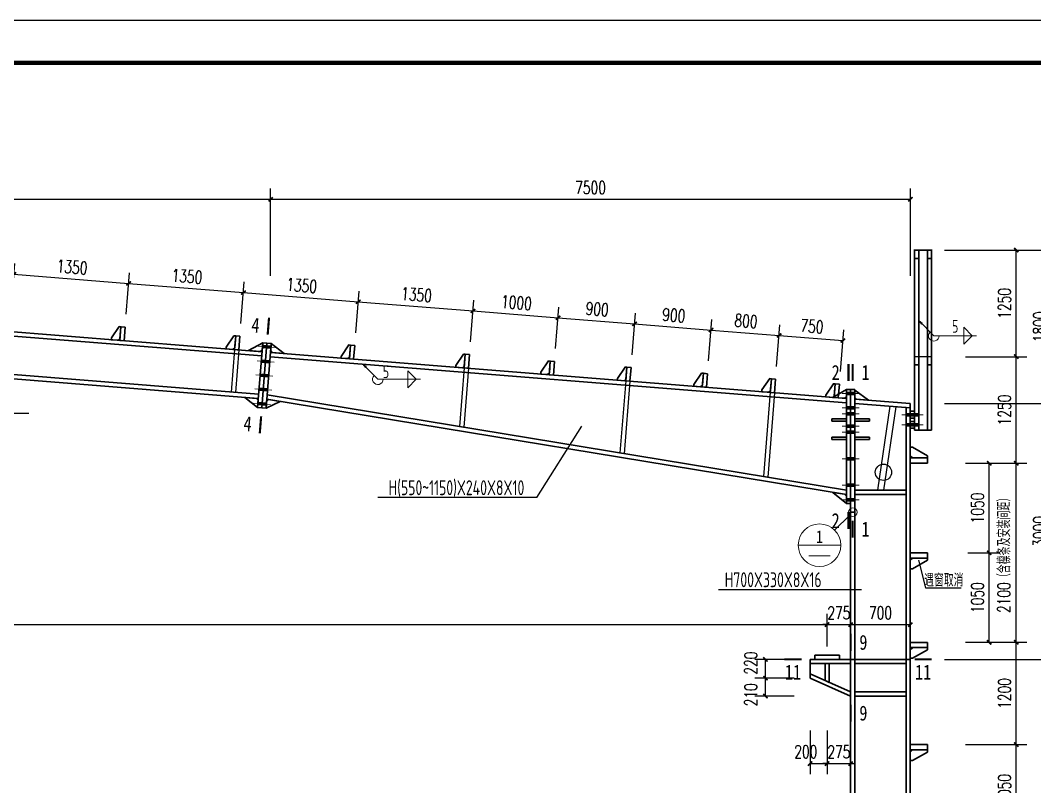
# Model space of a CAD drawing. Extents: x 14475413 to 15955882, y -732572 to -282951.
# Drawn here: x 15669917 to 15693700, y -484803 to -466825 of the extents above; entities that cross this region are included whole.
import ezdxf
from ezdxf.enums import TextEntityAlignment as Align

# ---------------------------------------------------------------- set-up
doc = ezdxf.new("R2010")
doc.units = 0
doc.header["$LTSCALE"] = 1000
doc.header["$MEASUREMENT"] = 0
for name, color, linetype, lineweight in [('10', 7, 'Continuous', 35), ('114', 2, 'Continuous', 18), ('12', 2, 'Continuous', 35), ('14', 2, 'Continuous', 35), ('墙线__粗线', 7, 'Continuous', 18), ('焊缝标注', 9, 'Continuous', 18), ('索引符号标注', 9, 'Continuous', 18)]:
    doc.layers.add(name, color=color, linetype=linetype, lineweight=lineweight)
for name, color, linetype in [('3T_WOOD', 21, 'Continuous'), ('BALCONY', 6, 'Continuous'), ('PUB_DIM', 3, 'Continuous'), ('TK', 4, 'Continuous')]:
    doc.layers.add(name, color=color, linetype=linetype)
doc.styles.add('_TCH_DIM_T3', font='SIMPLEX', dxfattribs={"width": 0.705882, "bigfont": 'GBCBIG'})
doc.styles.add('FromPkpm', font='Pkpmeng', dxfattribs={"width": 0.7, "bigfont": 'hztxt'})
doc.styles.add('TSSD_Dimension', font='Tssdeng.shx', dxfattribs={"width": 0.7, "bigfont": 'hztxt.shx'})
doc.styles.add('图框字体', font='', dxfattribs={"width": 0.8})
doc.styles.add('宋体', font='', dxfattribs={"width": 0.8})
doc.styles.get('图框字体').set_extended_font_data('NSimSun')
doc.styles.get('宋体').set_extended_font_data('SimSun')
doc.dimstyles.new('_TCH_ARCH&&100', dxfattribs={"dimtxt": 297.5, "dimasz": 100, "dimexe": 250, "dimexo": 300, "dimgap": 126.25, "dimtad": 1, "dimdec": 0, "dimzin": 0, "dimdsep": 46, "dimtxsty": '_TCH_DIM_T3', "dimblk": 'ARCHTICK', "dimcen": 0.09, "dimclrt": 7, "dimazin": 2, "dimtfac": 1, "dimtdec": 0, "dimtix": 1, "dimtmove": 2, "dimatfit": 3, "dimfxl": 0, "dimtolj": 1, "dimtzin": 0, "dimarcsym": 0})

# ---------------------------------------------------------------- blocks, each defined once
blk = doc.blocks.new('w453w53')
at = {"layer": '12', "color": 4}
for p, q in [((473598, 1381074, -5700), (474078, 1381074, -5700)), ((473598, 1380924, -5700), (473598, 1381074, -5700)), ((473598, 1381074, -5700), (474078, 1381074, -5700)), ((473598, 1380924, -5700), (473598, 1380864, -5700)), ((473598, 1380864, -5700), (474019, 1380624, -5700)), ((474078, 1380865, -5700), (474018, 1380924, -5700)), ((474078, 1381074, -5700), (474078, 1380925, -5700)), ((474078, 1380625, -5700), (474078, 1380865, -5700)), ((474019, 1380624, -5700), (474078, 1380625, -5700))]:
    blk.add_line(p, q, dxfattribs=at)
at = {"layer": '12', "color": 4, "elevation": -5700}
blk.add_lwpolyline([(474078, 1380925), (473598, 1380925)], dxfattribs=at)
blk = doc.blocks.new('GeYuanFrame_62584068', base_point=(20.09, 4.53))
at = {"layer": 'TK'}
blk.add_lwpolyline([(20.09, 4.53), (20.09, 598.53), (1491.09, 598.53), (1491.09, 4.53)], close=True, dxfattribs=at)
at = {"layer": 'TK', "const_width": 1}
blk.add_lwpolyline([(45.09, 588.53), (1481.09, 588.53), (1481.09, 14.53), (45.09, 14.53)], close=True, dxfattribs=at)
blk = doc.blocks.new('_ArchTick')
at = {"color": 0, "linetype": 'ByBlock', "const_width": 0.4}
blk.add_lwpolyline([(-0.5, -0.5), (0.5, 0.5)], dxfattribs=at)
blk = doc.blocks.new('*D683')
at = {"layer": 'Defpoints', "color": 0}
for p in [(15691284, -481816), (15694086, -481816), (15691284, -495816)]:
    blk.add_point(p, dxfattribs=at)
at = {"layer": 'PUB_DIM', "color": 0, "lineweight": -2}
for p, q in [((15691584, -481816), (15694336, -481816)), ((15694086, -495816), (15694086, -481816)), ((15691584, -495816), (15694336, -495816))]:
    blk.add_line(p, q, dxfattribs=at)
at = {"layer": 'PUB_DIM', "color": 0, "lineweight": -2, "xscale": 100, "yscale": 100, "zscale": 100}
for p, rotation in [((15694086, -481816), 90), ((15694086, -495816), 270)]:
    blk.add_blockref('_ArchTick', p, dxfattribs=dict(at, rotation=rotation))
at = {"layer": 'PUB_DIM', "color": 7, "insert": (15693811, -488816), "char_height": 297.5, "attachment_point": 5, "rotation": 90, "style": '_TCH_DIM_T3'}
blk.add_mtext('\\A1;7000', dxfattribs=at)
blk = doc.blocks.new('*D684')
at = {"layer": 'Defpoints', "color": 0}
for p in [(15691284, -475816), (15694086, -475816), (15691284, -481816)]:
    blk.add_point(p, dxfattribs=at)
at = {"layer": 'PUB_DIM', "color": 0, "lineweight": -2}
for p, q in [((15691584, -475816), (15694336, -475816)), ((15694086, -481816), (15694086, -475816)), ((15691584, -481816), (15694336, -481816))]:
    blk.add_line(p, q, dxfattribs=at)
at = {"layer": 'PUB_DIM', "color": 0, "lineweight": -2, "xscale": 100, "yscale": 100, "zscale": 100}
for p, rotation in [((15694086, -475816), 90), ((15694086, -481816), 270)]:
    blk.add_blockref('_ArchTick', p, dxfattribs=dict(at, rotation=rotation))
at = {"layer": 'PUB_DIM', "color": 7, "insert": (15693811, -478816), "char_height": 297.5, "attachment_point": 5, "rotation": 90, "style": '_TCH_DIM_T3'}
blk.add_mtext('\\A1;3000', dxfattribs=at)
blk = doc.blocks.new('*D685')
at = {"layer": 'Defpoints', "color": 0}
for p in [(15691284, -472216), (15694086, -472216), (15691284, -475816)]:
    blk.add_point(p, dxfattribs=at)
at = {"layer": 'PUB_DIM', "color": 0, "lineweight": -2}
for p, q in [((15691584, -472216), (15694336, -472216)), ((15694086, -475816), (15694086, -472216)), ((15691584, -475816), (15694336, -475816))]:
    blk.add_line(p, q, dxfattribs=at)
at = {"layer": 'PUB_DIM', "color": 0, "lineweight": -2, "xscale": 100, "yscale": 100, "zscale": 100}
for p, rotation in [((15694086, -472216), 90), ((15694086, -475816), 270)]:
    blk.add_blockref('_ArchTick', p, dxfattribs=dict(at, rotation=rotation))
at = {"layer": 'PUB_DIM', "color": 7, "insert": (15693811, -474016), "char_height": 297.5, "attachment_point": 5, "rotation": 90, "style": '_TCH_DIM_T3'}
blk.add_mtext('\\A1;1800', dxfattribs=at)
blk = doc.blocks.new('*D689')
at = {"layer": 'Defpoints', "color": 0}
for p in [(15691778, -483816), (15693267, -483816), (15691778, -485916)]:
    blk.add_point(p, dxfattribs=at)
at = {"layer": 'PUB_DIM', "color": 0, "lineweight": -2}
for p, q in [((15692078, -483816), (15693517, -483816)), ((15693267, -485916), (15693267, -483816)), ((15692078, -485916), (15693517, -485916))]:
    blk.add_line(p, q, dxfattribs=at)
at = {"layer": 'PUB_DIM', "color": 0, "lineweight": -2, "xscale": 100, "yscale": 100, "zscale": 100}
for p, rotation in [((15693267, -483816), 90), ((15693267, -485916), 270)]:
    blk.add_blockref('_ArchTick', p, dxfattribs=dict(at, rotation=rotation))
at = {"layer": 'PUB_DIM', "color": 7, "insert": (15692992, -484866), "char_height": 297.5, "attachment_point": 5, "rotation": 90, "style": '_TCH_DIM_T3'}
blk.add_mtext('\\A1;1050', dxfattribs=at)
blk = doc.blocks.new('*D690')
at = {"layer": 'Defpoints', "color": 0}
for p in [(15691778, -481416), (15693267, -481416), (15691778, -483816)]:
    blk.add_point(p, dxfattribs=at)
at = {"layer": 'PUB_DIM', "color": 0, "lineweight": -2}
for p, q in [((15692078, -481416), (15693517, -481416)), ((15693267, -483816), (15693267, -481416)), ((15692078, -483816), (15693517, -483816))]:
    blk.add_line(p, q, dxfattribs=at)
at = {"layer": 'PUB_DIM', "color": 0, "lineweight": -2, "xscale": 100, "yscale": 100, "zscale": 100}
for p, rotation in [((15693267, -481416), 90), ((15693267, -483816), 270)]:
    blk.add_blockref('_ArchTick', p, dxfattribs=dict(at, rotation=rotation))
at = {"layer": 'PUB_DIM', "color": 7, "insert": (15692992, -482616), "char_height": 297.5, "attachment_point": 5, "rotation": 90, "style": '_TCH_DIM_T3'}
blk.add_mtext('\\A1;1200', dxfattribs=at)
blk = doc.blocks.new('*D691')
at = {"layer": 'Defpoints', "color": 0}
for p in [(15691778, -477216), (15693267, -477216), (15691778, -481416)]:
    blk.add_point(p, dxfattribs=at)
at = {"layer": 'PUB_DIM', "color": 0, "lineweight": -2}
for p, q in [((15692078, -477216), (15693517, -477216)), ((15693267, -481416), (15693267, -477216)), ((15692078, -481416), (15693517, -481416))]:
    blk.add_line(p, q, dxfattribs=at)
at = {"layer": 'PUB_DIM', "color": 0, "lineweight": -2, "xscale": 100, "yscale": 100, "zscale": 100}
for p, rotation in [((15693267, -477216), 90), ((15693267, -481416), 270)]:
    blk.add_blockref('_ArchTick', p, dxfattribs=dict(at, rotation=rotation))
at = {"layer": 'PUB_DIM', "color": 7, "insert": (15692982, -479316), "char_height": 297.5, "attachment_point": 5, "rotation": 90, "style": '_TCH_DIM_T3'}
blk.add_mtext('\\A1;2100（含檩条及安装间距）', dxfattribs=at)
blk = doc.blocks.new('*D692')
at = {"layer": 'Defpoints', "color": 0}
for p in [(15691778, -474716), (15693267, -474716), (15691778, -477216)]:
    blk.add_point(p, dxfattribs=at)
at = {"layer": 'PUB_DIM', "color": 0, "lineweight": -2}
for p, q in [((15692078, -474716), (15693517, -474716)), ((15693267, -477216), (15693267, -474716)), ((15692078, -477216), (15693517, -477216))]:
    blk.add_line(p, q, dxfattribs=at)
at = {"layer": 'PUB_DIM', "color": 0, "lineweight": -2, "xscale": 100, "yscale": 100, "zscale": 100}
for p, rotation in [((15693267, -474716), 90), ((15693267, -477216), 270)]:
    blk.add_blockref('_ArchTick', p, dxfattribs=dict(at, rotation=rotation))
at = {"layer": 'PUB_DIM', "color": 7, "insert": (15692992, -475966), "char_height": 297.5, "attachment_point": 5, "rotation": 90, "style": '_TCH_DIM_T3'}
blk.add_mtext('\\A1;1250', dxfattribs=at)
blk = doc.blocks.new('*D693')
at = {"layer": 'Defpoints', "color": 0}
for p in [(15691778, -472216), (15693267, -472216), (15691778, -474716)]:
    blk.add_point(p, dxfattribs=at)
at = {"layer": 'PUB_DIM', "color": 0, "lineweight": -2}
for p, q in [((15692078, -472216), (15693517, -472216)), ((15693267, -474716), (15693267, -472216)), ((15692078, -474716), (15693517, -474716))]:
    blk.add_line(p, q, dxfattribs=at)
at = {"layer": 'PUB_DIM', "color": 0, "lineweight": -2, "xscale": 100, "yscale": 100, "zscale": 100}
for p, rotation in [((15693267, -472216), 90), ((15693267, -474716), 270)]:
    blk.add_blockref('_ArchTick', p, dxfattribs=dict(at, rotation=rotation))
at = {"layer": 'PUB_DIM', "color": 7, "insert": (15692992, -473466), "char_height": 297.5, "attachment_point": 5, "rotation": 90, "style": '_TCH_DIM_T3'}
blk.add_mtext('\\A1;1250', dxfattribs=at)
blk = doc.blocks.new('*D696')
at = {"layer": 'Defpoints', "color": 0}
for p in [(15691832, -477216), (15692632, -477216), (15691832, -479316)]:
    blk.add_point(p, dxfattribs=at)
at = {"layer": 'PUB_DIM', "color": 0, "lineweight": -2}
for p, q in [((15692132, -477216), (15692882, -477216)), ((15692632, -479316), (15692632, -477216)), ((15692132, -479316), (15692882, -479316))]:
    blk.add_line(p, q, dxfattribs=at)
at = {"layer": 'PUB_DIM', "color": 0, "lineweight": -2, "xscale": 100, "yscale": 100, "zscale": 100}
for p, rotation in [((15692632, -477216), 90), ((15692632, -479316), 270)]:
    blk.add_blockref('_ArchTick', p, dxfattribs=dict(at, rotation=rotation))
at = {"layer": 'PUB_DIM', "color": 7, "insert": (15692357, -478266), "char_height": 297.5, "attachment_point": 5, "rotation": 90, "style": '_TCH_DIM_T3'}
blk.add_mtext('\\A1;1050', dxfattribs=at)
blk = doc.blocks.new('*D697')
at = {"layer": 'Defpoints', "color": 0}
for p in [(15691832, -479316), (15692632, -479316), (15691832, -481416)]:
    blk.add_point(p, dxfattribs=at)
at = {"layer": 'PUB_DIM', "color": 0, "lineweight": -2}
for p, q in [((15692132, -479316), (15692882, -479316)), ((15692632, -481416), (15692632, -479316)), ((15692132, -481416), (15692882, -481416))]:
    blk.add_line(p, q, dxfattribs=at)
at = {"layer": 'PUB_DIM', "color": 0, "lineweight": -2, "xscale": 100, "yscale": 100, "zscale": 100}
for p, rotation in [((15692632, -479316), 90), ((15692632, -481416), 270)]:
    blk.add_blockref('_ArchTick', p, dxfattribs=dict(at, rotation=rotation))
at = {"layer": 'PUB_DIM', "color": 7, "insert": (15692357, -480366), "char_height": 297.5, "attachment_point": 5, "rotation": 90, "style": '_TCH_DIM_T3'}
blk.add_mtext('\\A1;1050', dxfattribs=at)
blk = doc.blocks.new('*D712')
at = {"layer": 'Defpoints', "color": 0}
for p in [(15687388, -481816), (15688359, -481816), (15688359, -482256)]:
    blk.add_point(p, dxfattribs=at)
at = {"layer": 'PUB_DIM', "color": 0, "lineweight": -2}
for p, q in [((15688059, -481816), (15687138, -481816)), ((15687388, -482256), (15687388, -481816)), ((15688059, -482256), (15687138, -482256))]:
    blk.add_line(p, q, dxfattribs=at)
at = {"layer": 'PUB_DIM', "color": 0, "lineweight": -2, "xscale": 100, "yscale": 100, "zscale": 100}
for p, rotation in [((15687388, -481816), 90), ((15687388, -482256), 270)]:
    blk.add_blockref('_ArchTick', p, dxfattribs=dict(at, rotation=rotation))
at = {"layer": 'PUB_DIM', "color": 7, "insert": (15687043, -481903), "char_height": 297.5, "attachment_point": 5, "rotation": 90, "style": '_TCH_DIM_T3'}
blk.add_mtext('\\A1;220', dxfattribs=at)
blk = doc.blocks.new('*D713')
at = {"layer": 'Defpoints', "color": 0}
for p in [(15687388, -482256), (15688359, -482256), (15688359, -482676)]:
    blk.add_point(p, dxfattribs=at)
at = {"layer": 'PUB_DIM', "color": 0, "lineweight": -2}
for p, q in [((15688059, -482256), (15687138, -482256)), ((15687388, -482676), (15687388, -482256)), ((15688059, -482676), (15687138, -482676))]:
    blk.add_line(p, q, dxfattribs=at)
at = {"layer": 'PUB_DIM', "color": 0, "lineweight": -2, "xscale": 100, "yscale": 100, "zscale": 100}
for p, rotation in [((15687388, -482256), 90), ((15687388, -482676), 270)]:
    blk.add_blockref('_ArchTick', p, dxfattribs=dict(at, rotation=rotation))
at = {"layer": 'PUB_DIM', "color": 7, "insert": (15687043, -482645), "char_height": 297.5, "attachment_point": 5, "rotation": 90, "style": '_TCH_DIM_T3'}
blk.add_mtext('\\A1;210', dxfattribs=at)
blk = doc.blocks.new('*D714')
at = {"layer": 'Defpoints', "color": 0}
for p in [(15688434, -483183), (15688834, -483183), (15688834, -484261)]:
    blk.add_point(p, dxfattribs=at)
at = {"layer": 'PUB_DIM', "color": 0, "lineweight": -2}
for p, q in [((15688434, -483483), (15688434, -484511)), ((15688834, -483483), (15688834, -484511)), ((15688434, -484261), (15688834, -484261))]:
    blk.add_line(p, q, dxfattribs=at)
at = {"layer": 'PUB_DIM', "color": 0, "lineweight": -2, "xscale": 100, "yscale": 100, "zscale": 100, "rotation": 180}
blk.add_blockref('_ArchTick', (15688434, -484261), dxfattribs=at)
at = {"layer": 'PUB_DIM', "color": 0, "lineweight": -2, "xscale": 100, "yscale": 100, "zscale": 100}
blk.add_blockref('_ArchTick', (15688834, -484261), dxfattribs=at)
at = {"layer": 'PUB_DIM', "color": 7, "insert": (15688333, -483982), "char_height": 297.5, "attachment_point": 5, "style": '_TCH_DIM_T3'}
blk.add_mtext('\\A1;200', dxfattribs=at)
blk = doc.blocks.new('*D715')
at = {"layer": 'Defpoints', "color": 0}
for p in [(15688834, -483183), (15689384, -483183), (15689384, -484261)]:
    blk.add_point(p, dxfattribs=at)
at = {"layer": 'PUB_DIM', "color": 0, "lineweight": -2}
for p, q in [((15688834, -483483), (15688834, -484511)), ((15689384, -483483), (15689384, -484511)), ((15688834, -484261), (15688734, -484261)), ((15688834, -484261), (15689384, -484261)), ((15689384, -484261), (15689484, -484261))]:
    blk.add_line(p, q, dxfattribs=at)
at = {"layer": 'PUB_DIM', "color": 0, "lineweight": -2, "xscale": 100, "yscale": 100, "zscale": 100}
blk.add_blockref('_ArchTick', (15688834, -484261), dxfattribs=at)
at = {"layer": 'PUB_DIM', "color": 0, "lineweight": -2, "xscale": 100, "yscale": 100, "zscale": 100, "rotation": 180}
blk.add_blockref('_ArchTick', (15689384, -484261), dxfattribs=at)
at = {"layer": 'PUB_DIM', "color": 7, "insert": (15689109, -483986), "char_height": 297.5, "attachment_point": 5, "style": '_TCH_DIM_T3'}
blk.add_mtext('\\A1;275', dxfattribs=at)
blk = doc.blocks.new('*D722')
at = {"layer": 'Defpoints', "color": 0}
for p in [(15688834, -481001), (15631834, -481816), (15688834, -481816)]:
    blk.add_point(p, dxfattribs=at)
at = {"layer": 'PUB_DIM', "color": 0, "lineweight": -2}
for p, q in [((15631834, -481516), (15631834, -480751)), ((15688834, -481516), (15688834, -480751)), ((15631834, -481001), (15688834, -481001))]:
    blk.add_line(p, q, dxfattribs=at)
at = {"layer": 'PUB_DIM', "color": 0, "lineweight": -2, "xscale": 100, "yscale": 100, "zscale": 100, "rotation": 180}
blk.add_blockref('_ArchTick', (15631834, -481001), dxfattribs=at)
at = {"layer": 'PUB_DIM', "color": 0, "lineweight": -2, "xscale": 100, "yscale": 100, "zscale": 100}
blk.add_blockref('_ArchTick', (15688834, -481001), dxfattribs=at)
at = {"layer": 'PUB_DIM', "color": 7, "insert": (15660334, -480726), "char_height": 297.5, "attachment_point": 5, "style": '_TCH_DIM_T3'}
blk.add_mtext('\\A1;28500', dxfattribs=at)
blk = doc.blocks.new('*D723')
at = {"layer": 'Defpoints', "color": 0}
for p in [(15689384, -481001), (15688834, -481816), (15689384, -481816)]:
    blk.add_point(p, dxfattribs=at)
at = {"layer": 'PUB_DIM', "color": 0, "lineweight": -2}
for p, q in [((15688834, -481516), (15688834, -480751)), ((15689384, -481516), (15689384, -480751)), ((15688834, -481001), (15688734, -481001)), ((15688834, -481001), (15689384, -481001)), ((15689384, -481001), (15689484, -481001))]:
    blk.add_line(p, q, dxfattribs=at)
at = {"layer": 'PUB_DIM', "color": 0, "lineweight": -2, "xscale": 100, "yscale": 100, "zscale": 100}
blk.add_blockref('_ArchTick', (15688834, -481001), dxfattribs=at)
at = {"layer": 'PUB_DIM', "color": 0, "lineweight": -2, "xscale": 100, "yscale": 100, "zscale": 100, "rotation": 180}
blk.add_blockref('_ArchTick', (15689384, -481001), dxfattribs=at)
at = {"layer": 'PUB_DIM', "color": 7, "insert": (15689109, -480726), "char_height": 297.5, "attachment_point": 5, "style": '_TCH_DIM_T3'}
blk.add_mtext('\\A1;275', dxfattribs=at)
blk = doc.blocks.new('*D724')
at = {"layer": 'Defpoints', "color": 0}
for p in [(15690784, -481001), (15689384, -481816), (15690784, -481816)]:
    blk.add_point(p, dxfattribs=at)
at = {"layer": 'PUB_DIM', "color": 0, "lineweight": -2}
for p, q in [((15689384, -481516), (15689384, -480751)), ((15690784, -481516), (15690784, -480751)), ((15689384, -481001), (15690784, -481001))]:
    blk.add_line(p, q, dxfattribs=at)
at = {"layer": 'PUB_DIM', "color": 0, "lineweight": -2, "xscale": 100, "yscale": 100, "zscale": 100, "rotation": 180}
blk.add_blockref('_ArchTick', (15689384, -481001), dxfattribs=at)
at = {"layer": 'PUB_DIM', "color": 0, "lineweight": -2, "xscale": 100, "yscale": 100, "zscale": 100}
blk.add_blockref('_ArchTick', (15690784, -481001), dxfattribs=at)
at = {"layer": 'PUB_DIM', "color": 7, "insert": (15690084, -480726), "char_height": 297.5, "attachment_point": 5, "style": '_TCH_DIM_T3'}
blk.add_mtext('\\A1;700', dxfattribs=at)
blk = doc.blocks.new('*D763')
at = {"layer": 'Defpoints', "color": 0}
for p in [(15689203, -474338), (15687626, -475242), (15689121, -475362)]:
    blk.add_point(p, dxfattribs=at)
at = {"layer": 'PUB_DIM', "color": 0, "lineweight": -2}
for p, q in [((15687650, -474943), (15687728, -473969)), ((15687708, -474218), (15689203, -474338)), ((15689145, -475063), (15689223, -474089))]:
    blk.add_line(p, q, dxfattribs=at)
at = {"layer": 'PUB_DIM', "color": 0, "lineweight": -2, "xscale": 100, "yscale": 100, "zscale": 100}
for p, rotation in [((15687708, -474218), 175.4222379499612), ((15689203, -474338), 355.4222379499612)]:
    blk.add_blockref('_ArchTick', p, dxfattribs=dict(at, rotation=rotation))
at = {"layer": 'PUB_DIM', "color": 7, "insert": (15688478, -474004), "char_height": 297.5, "attachment_point": 5, "rotation": 355.4222, "style": '_TCH_DIM_T3'}
blk.add_mtext('\\A1;750', dxfattribs=at)
blk = doc.blocks.new('*D764')
at = {"layer": 'Defpoints', "color": 0}
for p in [(15687708, -474218), (15686031, -475114), (15687626, -475242)]:
    blk.add_point(p, dxfattribs=at)
at = {"layer": 'PUB_DIM', "color": 0, "lineweight": -2}
for p, q in [((15686055, -474815), (15686133, -473841)), ((15687650, -474943), (15687728, -473969)), ((15686113, -474091), (15687708, -474218))]:
    blk.add_line(p, q, dxfattribs=at)
at = {"layer": 'PUB_DIM', "color": 0, "lineweight": -2, "xscale": 100, "yscale": 100, "zscale": 100}
for p, rotation in [((15686113, -474091), 175.4222379499603), ((15687708, -474218), 355.4222379499603)]:
    blk.add_blockref('_ArchTick', p, dxfattribs=dict(at, rotation=rotation))
at = {"layer": 'PUB_DIM', "color": 7, "insert": (15686932, -473880), "char_height": 297.5, "attachment_point": 5, "rotation": 355.4222, "style": '_TCH_DIM_T3'}
blk.add_mtext('\\A1;800', dxfattribs=at)
blk = doc.blocks.new('*D765')
at = {"layer": 'Defpoints', "color": 0}
for p in [(15686113, -474091), (15684237, -474971), (15686031, -475114)]:
    blk.add_point(p, dxfattribs=at)
at = {"layer": 'PUB_DIM', "color": 0, "lineweight": -2}
for p, q in [((15684261, -474672), (15684339, -473698)), ((15684319, -473947), (15686113, -474091)), ((15686055, -474815), (15686133, -473841))]:
    blk.add_line(p, q, dxfattribs=at)
at = {"layer": 'PUB_DIM', "color": 0, "lineweight": -2, "xscale": 100, "yscale": 100, "zscale": 100}
for p, rotation in [((15684319, -473947), 175.4222379499618), ((15686113, -474091), 355.4222379499618)]:
    blk.add_blockref('_ArchTick', p, dxfattribs=dict(at, rotation=rotation))
at = {"layer": 'PUB_DIM', "color": 7, "insert": (15685238, -473745), "char_height": 297.5, "attachment_point": 5, "rotation": 355.4222, "style": '_TCH_DIM_T3'}
blk.add_mtext('\\A1;900', dxfattribs=at)
blk = doc.blocks.new('*D766')
at = {"layer": 'Defpoints', "color": 0}
for p in [(15684319, -473947), (15682443, -474827), (15684237, -474971)]:
    blk.add_point(p, dxfattribs=at)
at = {"layer": 'PUB_DIM', "color": 0, "lineweight": -2}
for p, q in [((15682466, -474528), (15682544, -473554)), ((15684261, -474672), (15684339, -473698)), ((15682525, -473803), (15684319, -473947))]:
    blk.add_line(p, q, dxfattribs=at)
at = {"layer": 'PUB_DIM', "color": 0, "lineweight": -2, "xscale": 100, "yscale": 100, "zscale": 100}
for p, rotation in [((15682525, -473803), 175.4222379499609), ((15684319, -473947), 355.4222379499609)]:
    blk.add_blockref('_ArchTick', p, dxfattribs=dict(at, rotation=rotation))
at = {"layer": 'PUB_DIM', "color": 7, "insert": (15683444, -473601), "char_height": 297.5, "attachment_point": 5, "rotation": 355.4222, "style": '_TCH_DIM_T3'}
blk.add_mtext('\\A1;900', dxfattribs=at)
blk = doc.blocks.new('*D767')
at = {"layer": 'Defpoints', "color": 0}
for p in [(15682525, -473803), (15680449, -474668), (15682443, -474827)]:
    blk.add_point(p, dxfattribs=at)
at = {"layer": 'PUB_DIM', "color": 0, "lineweight": -2}
for p, q in [((15680473, -474368), (15680551, -473394)), ((15680531, -473644), (15682525, -473803)), ((15682466, -474528), (15682544, -473554))]:
    blk.add_line(p, q, dxfattribs=at)
at = {"layer": 'PUB_DIM', "color": 0, "lineweight": -2, "xscale": 100, "yscale": 100, "zscale": 100}
for p, rotation in [((15680531, -473644), 175.422237949961), ((15682525, -473803), 355.422237949961)]:
    blk.add_blockref('_ArchTick', p, dxfattribs=dict(at, rotation=rotation))
at = {"layer": 'PUB_DIM', "color": 7, "insert": (15681550, -473449), "char_height": 297.5, "attachment_point": 5, "rotation": 355.4222, "style": '_TCH_DIM_T3'}
blk.add_mtext('\\A1;1000', dxfattribs=at)
blk = doc.blocks.new('*D768')
at = {"layer": 'Defpoints', "color": 0}
for p in [(15680531, -473644), (15677758, -474452), (15680449, -474668)]:
    blk.add_point(p, dxfattribs=at)
at = {"layer": 'PUB_DIM', "color": 0, "lineweight": -2}
for p, q in [((15677781, -474153), (15677859, -473179)), ((15677840, -473428), (15680531, -473644)), ((15680473, -474368), (15680551, -473394))]:
    blk.add_line(p, q, dxfattribs=at)
at = {"layer": 'PUB_DIM', "color": 0, "lineweight": -2, "xscale": 100, "yscale": 100, "zscale": 100}
for p, rotation in [((15677840, -473428), 175.4222379499612), ((15680531, -473644), 355.4222379499612)]:
    blk.add_blockref('_ArchTick', p, dxfattribs=dict(at, rotation=rotation))
at = {"layer": 'PUB_DIM', "color": 7, "insert": (15679207, -473262), "char_height": 297.5, "attachment_point": 5, "rotation": 355.4222, "style": '_TCH_DIM_T3'}
blk.add_mtext('\\A1;1350', dxfattribs=at)
blk = doc.blocks.new('*D769')
at = {"layer": 'Defpoints', "color": 0}
for p in [(15677840, -473428), (15675066, -474237), (15677758, -474452)]:
    blk.add_point(p, dxfattribs=at)
at = {"layer": 'PUB_DIM', "color": 0, "lineweight": -2}
for p, q in [((15675090, -473938), (15675168, -472963)), ((15675148, -473213), (15677840, -473428)), ((15677781, -474153), (15677859, -473179))]:
    blk.add_line(p, q, dxfattribs=at)
at = {"layer": 'PUB_DIM', "color": 0, "lineweight": -2, "xscale": 100, "yscale": 100, "zscale": 100}
for p, rotation in [((15675148, -473213), 175.4222379499611), ((15677840, -473428), 355.4222379499612)]:
    blk.add_blockref('_ArchTick', p, dxfattribs=dict(at, rotation=rotation))
at = {"layer": 'PUB_DIM', "color": 7, "insert": (15676516, -473046), "char_height": 297.5, "attachment_point": 5, "rotation": 355.4222, "style": '_TCH_DIM_T3'}
blk.add_mtext('\\A1;1350', dxfattribs=at)
blk = doc.blocks.new('*D770')
at = {"layer": 'Defpoints', "color": 0}
for p in [(15675148, -473213), (15672375, -474021), (15675066, -474237)]:
    blk.add_point(p, dxfattribs=at)
at = {"layer": 'PUB_DIM', "color": 0, "lineweight": -2}
for p, q in [((15672399, -473722), (15672477, -472748)), ((15672457, -472997), (15675148, -473213)), ((15675090, -473938), (15675168, -472963))]:
    blk.add_line(p, q, dxfattribs=at)
at = {"layer": 'PUB_DIM', "color": 0, "lineweight": -2, "xscale": 100, "yscale": 100, "zscale": 100}
for p, rotation in [((15672457, -472997), 175.4222379499621), ((15675148, -473213), 355.4222379499621)]:
    blk.add_blockref('_ArchTick', p, dxfattribs=dict(at, rotation=rotation))
at = {"layer": 'PUB_DIM', "color": 7, "insert": (15673824, -472831), "char_height": 297.5, "attachment_point": 5, "rotation": 355.4222, "style": '_TCH_DIM_T3'}
blk.add_mtext('\\A1;1350', dxfattribs=at)
blk = doc.blocks.new('*D771')
at = {"layer": 'Defpoints', "color": 0}
for p in [(15672457, -472997), (15669683, -473806), (15672375, -474021)]:
    blk.add_point(p, dxfattribs=at)
at = {"layer": 'PUB_DIM', "color": 0, "lineweight": -2}
for p, q in [((15669707, -473507), (15669785, -472532)), ((15669765, -472782), (15672457, -472997)), ((15672399, -473722), (15672477, -472748))]:
    blk.add_line(p, q, dxfattribs=at)
at = {"layer": 'PUB_DIM', "color": 0, "lineweight": -2, "xscale": 100, "yscale": 100, "zscale": 100}
for p, rotation in [((15669765, -472782), 175.4222379499608), ((15672457, -472997), 355.4222379499608)]:
    blk.add_blockref('_ArchTick', p, dxfattribs=dict(at, rotation=rotation))
at = {"layer": 'PUB_DIM', "color": 7, "insert": (15671133, -472615), "char_height": 297.5, "attachment_point": 5, "rotation": 355.4222, "style": '_TCH_DIM_T3'}
blk.add_mtext('\\A1;1350', dxfattribs=at)
blk = doc.blocks.new('*D787')
at = {"layer": 'Defpoints', "color": 0}
for p in [(15690786, -471025), (15675786, -473116), (15690786, -473116)]:
    blk.add_point(p, dxfattribs=at)
at = {"layer": 'PUB_DIM', "color": 0, "lineweight": -2}
for p, q in [((15675786, -472816), (15675786, -470775)), ((15690786, -472816), (15690786, -470775)), ((15675786, -471025), (15690786, -471025))]:
    blk.add_line(p, q, dxfattribs=at)
at = {"layer": 'PUB_DIM', "color": 0, "lineweight": -2, "xscale": 100, "yscale": 100, "zscale": 100, "rotation": 180}
blk.add_blockref('_ArchTick', (15675786, -471025), dxfattribs=at)
at = {"layer": 'PUB_DIM', "color": 0, "lineweight": -2, "xscale": 100, "yscale": 100, "zscale": 100}
blk.add_blockref('_ArchTick', (15690786, -471025), dxfattribs=at)
at = {"layer": 'PUB_DIM', "color": 7, "insert": (15683286, -470750), "char_height": 297.5, "attachment_point": 5, "style": '_TCH_DIM_T3'}
blk.add_mtext('\\A1;7500', dxfattribs=at)
blk = doc.blocks.new('*D788')
at = {"layer": 'Defpoints', "color": 0}
for p in [(15675786, -471025), (15660786, -473116), (15675786, -473116)]:
    blk.add_point(p, dxfattribs=at)
at = {"layer": 'PUB_DIM', "color": 0, "lineweight": -2}
for p, q in [((15660786, -472816), (15660786, -470775)), ((15675786, -472816), (15675786, -470775)), ((15660786, -471025), (15675786, -471025))]:
    blk.add_line(p, q, dxfattribs=at)
at = {"layer": 'PUB_DIM', "color": 0, "lineweight": -2, "xscale": 100, "yscale": 100, "zscale": 100, "rotation": 180}
blk.add_blockref('_ArchTick', (15660786, -471025), dxfattribs=at)
at = {"layer": 'PUB_DIM', "color": 0, "lineweight": -2, "xscale": 100, "yscale": 100, "zscale": 100}
blk.add_blockref('_ArchTick', (15675786, -471025), dxfattribs=at)
at = {"layer": 'PUB_DIM', "color": 7, "insert": (15668286, -470750), "char_height": 297.5, "attachment_point": 5, "style": '_TCH_DIM_T3'}
blk.add_mtext('\\A1;7500', dxfattribs=at)

msp = doc.modelspace()

# ---------------------------------------------------------------- hatches: boundary and pattern name
at = {"layer": '焊缝标注'}
for points in [[(15690983.8, -473869.6), (15691043.7, -473951.1), (15691064.9, -473930)], [(15677948.2, -474889.6), (15678008, -474971.1), (15678029.3, -474950)]]:
    msp.add_hatch(color=256, dxfattribs=at).paths.add_polyline_path(points)

# ---------------------------------------------------------------- linework, layer by layer
at = {"color": 3, "lineweight": 35, "ltscale": 100}
for p, q in [((15690883.8, -476440.4), (15690883.8, -472216.2)), ((15690883.8, -472216.2), (15690983.8, -472216.2)), ((15690883.8, -472216.2), (15691283.8, -472216.2)), ((15690983.8, -476440.4), (15690983.8, -472216.2)), ((15691183.8, -476440.4), (15691183.8, -472216.2)), ((15691183.8, -472216.2), (15691283.8, -472216.2)), ((15691283.8, -476440.4), (15691283.8, -472216.2)), ((15660883.8, -473424.2), (15675584.4, -474600.2)), ((15660883.8, -473524.5), (15675576.4, -474699.9)), ((15660883.8, -474427.4), (15675504.7, -475597)), ((15660883.8, -474527.7), (15675496.7, -475696.7)), ((15675775.8, -474715.8), (15689283.8, -475796.5)), ((15675783.8, -474616.2), (15689283.8, -475696.2)), ((15675704.1, -475612.6), (15689283.8, -477849.9)), ((15675696.1, -475712.7), (15689283.8, -477951.3)), ((15690683.8, -481816.2), (15690683.8, -475908.5)), ((15690783.8, -475916.5), (15690683.8, -475908.5)), ((15690783.8, -481816.2), (15690783.8, -475916.5)), ((15690883.8, -476440.4), (15691283.8, -476440.4)), ((15689383.8, -481816.2), (15689383.8, -478361.3)), ((15689483.8, -478361.3), (15689383.8, -478361.3)), ((15689483.8, -481816.2), (15689483.8, -478361.3)), ((15689383.8, -495716.2), (15689383.8, -481816.2)), ((15689483.8, -481816.2), (15689383.8, -481816.2)), ((15689483.8, -495716.2), (15689483.8, -481816.2)), ((15690683.8, -481816.2), (15689483.8, -481816.2)), ((15690683.8, -495716.2), (15690683.8, -481816.2)), ((15690783.8, -481816.2), (15690683.8, -481816.2)), ((15690783.8, -495716.2), (15690783.8, -481816.2))]:
    msp.add_line(p, q, dxfattribs=at)
at = {"const_width": 37.7}
for points in [[(15691183.8, -472410), (15691283.8, -472410), (15691283.8, -472216.2), (15690883.8, -472216.2), (15690883.8, -472410), (15690981.1, -472410)], [(15691183.8, -474910.1), (15691283.8, -474910.1), (15691283.8, -474716.2), (15690883.8, -474716.2), (15690883.8, -474910.1), (15690981.1, -474910.1)]]:
    msp.add_lwpolyline(points, dxfattribs=at)
at = {"layer": '10', "lineweight": 35, "ltscale": 100, "const_width": 50}
for points in [[(15675748.7, -473800.8), (15675716.8, -474199.5)], [(15689333.8, -474885.7), (15689333.8, -475285.7)], [(15689433.8, -474885.7), (15689433.8, -475285.7)], [(15675531.8, -476512.1), (15675563.7, -476113.4)], [(15689333.8, -478761.3), (15689333.8, -478361.3)], [(15689433.8, -478961.3), (15689433.8, -478561.3)], [(15689383.8, -481216.2), (15689383.8, -481616.2)], [(15687833.8, -481816.2), (15688233.8, -481816.2)], [(15691283.8, -481816.2), (15690883.8, -481816.2)], [(15689383.8, -483276.2), (15689383.8, -482876.2)]]:
    msp.add_lwpolyline(points, dxfattribs=at)
at = {"layer": '114', "lineweight": 18, "ltscale": 100}
for p, q in [((15675494.3, -474472.6), (15675893, -474504.5)), ((15675467.2, -474811.5), (15675865.9, -474843.4)), ((15675440.9, -475140.5), (15675839.6, -475172.4)), ((15675414.6, -475469.4), (15675813.3, -475501.3)), ((15689183.8, -475576.2), (15689583.8, -475576.2)), ((15675387.4, -475808.4), (15675786.2, -475840.3)), ((15689183.8, -475916.5), (15689583.8, -475916.5)), ((15689183.8, -476056.5), (15689583.8, -476056.5)), ((15690583.8, -476076.5), (15691083.8, -476076.5)), ((15689183.8, -476346.5), (15689583.8, -476346.5)), ((15690583.8, -476316.5), (15691083.8, -476316.5)), ((15689183.8, -476486.5), (15689583.8, -476486.5)), ((15689183.8, -477108.5), (15689583.8, -477108.5)), ((15689183.8, -477729.9), (15689583.8, -477729.9)), ((15689183.8, -478071.3), (15689583.8, -478071.3))]:
    msp.add_line(p, q, dxfattribs=at)
at = {"layer": '114', "color": 1, "lineweight": 70, "ltscale": 100}
for p, q in [((15675594, -474480.6), (15675793.4, -474496.5)), ((15675566.9, -474819.5), (15675766.2, -474835.5)), ((15675540.6, -475148.5), (15675739.9, -475164.4)), ((15675514.3, -475477.4), (15675713.6, -475493.4)), ((15689283.8, -475576.2), (15689483.8, -475576.2)), ((15675487.1, -475816.3), (15675686.5, -475832.3)), ((15689283.8, -475916.5), (15689483.8, -475916.5)), ((15689283.8, -476056.5), (15689483.8, -476056.5)), ((15690683.8, -476076.5), (15690983.8, -476076.5)), ((15689283.8, -476346.5), (15689483.8, -476346.5)), ((15690683.8, -476316.5), (15690983.8, -476316.5)), ((15689283.8, -476486.5), (15689483.8, -476486.5)), ((15689283.8, -477108.5), (15689483.8, -477108.5)), ((15689283.8, -477729.9), (15689483.8, -477729.9)), ((15689283.8, -478071.3), (15689483.8, -478071.3))]:
    msp.add_line(p, q, dxfattribs=at)
at = {"layer": '12', "lineweight": 35, "ltscale": 100}
for p, q in [((15672249.5, -474333), (15672275.1, -474014.1)), ((15672275.1, -474014.1), (15672374.7, -474022)), ((15672374.7, -474022), (15672349.2, -474341)), ((15674941, -474548.4), (15674966.5, -474229.4)), ((15674966.5, -474229.4), (15675066.2, -474237.4)), ((15675066.2, -474237.4), (15675040.6, -474556.3)), ((15672349.2, -474341), (15672249.5, -474333)), ((15677632.4, -474763.7), (15677657.9, -474444.7)), ((15677657.9, -474444.7), (15677757.6, -474452.7)), ((15677757.6, -474452.7), (15677732, -474771.6)), ((15675040.6, -474556.3), (15674941, -474548.4)), ((15680323.8, -474979), (15680349.3, -474660)), ((15680349.3, -474660), (15680449, -474668)), ((15680449, -474668), (15680423.4, -474987)), ((15677732, -474771.6), (15677632.4, -474763.7)), ((15682317.4, -475138.5), (15682342.9, -474819.5)), ((15682342.9, -474819.5), (15682442.6, -474827.5)), ((15682442.6, -474827.5), (15682417.1, -475146.4)), ((15680423.4, -474987), (15680323.8, -474979)), ((15682417.1, -475146.4), (15682317.4, -475138.5)), ((15684111.7, -475282), (15684137.2, -474963)), ((15684137.2, -474963), (15684236.9, -474971)), ((15684236.9, -474971), (15684211.3, -475290)), ((15685905.9, -475425.5), (15685931.4, -475106.5)), ((15685931.4, -475106.5), (15686031.1, -475114.5)), ((15686031.1, -475114.5), (15686005.6, -475433.5)), ((15684211.3, -475290), (15684111.7, -475282)), ((15686005.6, -475433.5), (15685905.9, -475425.5)), ((15687500.8, -475553.2), (15687526.3, -475234.2)), ((15687526.3, -475234.2), (15687626, -475242.2)), ((15687626, -475242.2), (15687600.5, -475561.2)), ((15688996, -475672.9), (15689021.6, -475353.9)), ((15689021.6, -475353.9), (15689121.2, -475361.9)), ((15689121.2, -475361.9), (15689095.7, -475680.9)), ((15687600.5, -475561.2), (15687500.8, -475553.2)), ((15689095.7, -475680.9), (15688996, -475672.9))]:
    msp.add_line(p, q, dxfattribs=at)
for points in [[(15672053.4, -474277.2), (15672050.2, -474317.1), (15672209.7, -474329.9), (15672252.7, -474293.2), (15672275.1, -474014.1), (15672235.2, -474010.9)], [(15674744.8, -474492.5), (15674741.6, -474532.4), (15674901.1, -474545.2), (15674944.2, -474508.5), (15674966.5, -474229.4), (15674926.6, -474226.2)], [(15677436.2, -474707.9), (15677433, -474747.7), (15677592.5, -474760.5), (15677635.6, -474723.8), (15677657.9, -474444.7), (15677618, -474441.5)], [(15680127.6, -474923.2), (15680124.4, -474963), (15680283.9, -474975.8), (15680327, -474939.1), (15680349.3, -474660), (15680309.4, -474656.8)], [(15682121.2, -475082.7), (15682118, -475122.5), (15682277.5, -475135.3), (15682320.6, -475098.6), (15682342.9, -474819.5), (15682303, -474816.3)], [(15683915.5, -475226.2), (15683912.3, -475266.1), (15684071.8, -475278.8), (15684114.9, -475242.1), (15684137.2, -474963), (15684097.3, -474959.8)], [(15685709.8, -475369.7), (15685706.6, -475409.5), (15685866.1, -475422.3), (15685909.1, -475385.6), (15685931.4, -475106.5), (15685891.6, -475103.3)], [(15687304.7, -475497.4), (15687301.5, -475537.3), (15687461, -475550), (15687504, -475513.3), (15687526.3, -475234.2), (15687486.5, -475231)], [(15688799.9, -475617.1), (15688796.7, -475657), (15688956.2, -475669.7), (15688999.2, -475633), (15689021.6, -475353.9), (15688981.7, -475350.7)]]:
    msp.add_lwpolyline(points, close=True, dxfattribs=at)
at = {"layer": '14', "lineweight": 35, "ltscale": 100}
for p, q in [((15675265.4, -474574.7), (15675601.2, -474390.9)), ((15675480, -475906.1), (15675601.2, -474390.9)), ((15675700.8, -474398.9), (15675579.7, -475914)), ((15675579.7, -475914), (15675700.8, -474398.9)), ((15675601.2, -474390.9), (15675587.6, -474560.3)), ((15675601.2, -474390.9), (15675700.8, -474398.9)), ((15675800.5, -474406.8), (15675679.3, -475922)), ((15675700.8, -474398.9), (15675800.5, -474406.8)), ((15675787, -474576.3), (15675800.5, -474406.8)), ((15675800.5, -474406.8), (15676102.8, -474641.7)), ((15675544.5, -474597), (15675265.4, -474574.7)), ((15675587.6, -474560.3), (15675544.5, -474597)), ((15675823.7, -474619.4), (15675787, -474576.3)), ((15676102.8, -474641.7), (15675823.7, -474619.4)), ((15688964.8, -475670.6), (15689283.8, -475486.2)), ((15689283.8, -475656.2), (15689243.9, -475693)), ((15689283.8, -478161.3), (15689283.8, -475485.7)), ((15689283.8, -475485.7), (15689383.8, -475485.7)), ((15689283.8, -475486.2), (15689283.8, -475656.2)), ((15689383.8, -478361.3), (15689383.8, -475485.7)), ((15689383.8, -475485.7), (15689483.8, -475485.7)), ((15689383.8, -475485.7), (15689383.8, -478161.3)), ((15689483.8, -475485.7), (15689483.8, -478361.3)), ((15689483.8, -475672.2), (15689483.8, -475502.2)), ((15689483.8, -475502.2), (15689802.8, -475737.7)), ((15675480, -475906.1), (15675177.7, -475671.2)), ((15675177.7, -475671.2), (15675456.8, -475693.5)), ((15675456.8, -475693.5), (15675493.5, -475736.6)), ((15675493.5, -475736.6), (15675480, -475906.1)), ((15675579.7, -475914), (15675480, -475906.1)), ((15675679.3, -475922), (15675692.9, -475752.5)), ((15676011.8, -475764.7), (15675679.3, -475922)), ((15675692.9, -475752.5), (15675735.5, -475719.2)), ((15675735.5, -475719.2), (15676011.8, -475764.7)), ((15689243.9, -475693), (15688964.8, -475670.6)), ((15689523.7, -475715.4), (15689483.8, -475672.2)), ((15689483.8, -475712.2), (15690783.8, -475816.2)), ((15689483.8, -475812.5), (15689483.8, -475712.2)), ((15690783.8, -475916.5), (15689483.8, -475812.5)), ((15689802.8, -475737.7), (15689523.7, -475715.4)), ((15690783.8, -475816.2), (15690783.8, -475916.5)), ((15675679.3, -475922), (15675579.7, -475914)), ((15690883.8, -475996.5), (15690783.8, -475996.5)), ((15690783.8, -475996.5), (15690783.8, -476156.5)), ((15690883.8, -476156.5), (15690883.8, -475996.5)), ((15689283.8, -476176.5), (15688943.8, -476176.5)), ((15688943.8, -476176.5), (15688943.8, -476226.5)), ((15688943.8, -476226.5), (15689283.8, -476226.5)), ((15689283.8, -476226.5), (15689283.8, -476176.5)), ((15689483.8, -476176.5), (15689823.8, -476176.5)), ((15689483.8, -476226.5), (15689483.8, -476176.5)), ((15689823.8, -476226.5), (15689483.8, -476226.5)), ((15689823.8, -476176.5), (15689823.8, -476226.5)), ((15690783.8, -476156.5), (15690883.8, -476156.5)), ((15690883.8, -476236.5), (15690783.8, -476236.5)), ((15690783.8, -476236.5), (15690783.8, -476396.5)), ((15690883.8, -476396.5), (15690883.8, -476236.5)), ((15689283.8, -476606.5), (15688943.8, -476606.5)), ((15688943.8, -476606.5), (15688943.8, -476656.5)), ((15689283.8, -476656.5), (15689283.8, -476606.5)), ((15689483.8, -476606.5), (15689823.8, -476606.5)), ((15689483.8, -476656.5), (15689483.8, -476606.5)), ((15689823.8, -476606.5), (15689823.8, -476656.5)), ((15690783.8, -476396.5), (15690883.8, -476396.5)), ((15688943.8, -476656.5), (15689283.8, -476656.5)), ((15689823.8, -476656.5), (15689483.8, -476656.5)), ((15689283.8, -478161.3), (15688968, -477899.2)), ((15688968, -477899.2), (15689244.3, -477944.8)), ((15689244.3, -477944.8), (15689283.8, -477991.3)), ((15689283.8, -477991.3), (15689283.8, -478161.3)), ((15689483.8, -477850.6), (15690683.8, -477850.6)), ((15689483.8, -477950.6), (15689483.8, -477850.6)), ((15690683.8, -477950.6), (15689483.8, -477950.6)), ((15690683.8, -477850.6), (15690683.8, -477950.6)), ((15689383.8, -478161.3), (15689283.8, -478161.3)), ((15689483.8, -478361.3), (15689383.8, -478361.3)), ((15688433.8, -481816.2), (15689383.8, -481816.2)), ((15688433.8, -481916.2), (15688433.8, -481816.2)), ((15689123.8, -481716.2), (15688543.8, -481716.2)), ((15688543.8, -481716.2), (15688543.8, -481816.2)), ((15688543.8, -481816.2), (15689123.8, -481816.2)), ((15689123.8, -481816.2), (15689123.8, -481716.2)), ((15689383.8, -481816.2), (15689383.8, -481916.2)), ((15689483.8, -481816.2), (15690683.8, -481816.2)), ((15689483.8, -481916.2), (15689483.8, -481816.2)), ((15690683.8, -481816.2), (15690683.8, -481916.2)), ((15689383.8, -481916.2), (15688433.8, -481916.2)), ((15688433.8, -481916.2), (15688433.8, -482156.2)), ((15689383.8, -481916.2), (15688433.8, -481916.2)), ((15688783.8, -482310.9), (15688783.8, -481916.2)), ((15688783.8, -481916.2), (15688883.8, -481916.2)), ((15688883.8, -481916.2), (15688883.8, -482355.1)), ((15689383.8, -482576.2), (15689383.8, -481916.2)), ((15690683.8, -481916.2), (15689483.8, -481916.2)), ((15688433.8, -482156.2), (15689383.8, -482576.2)), ((15688433.8, -482156.2), (15689383.8, -482576.2)), ((15688433.8, -482256.2), (15688433.8, -482156.2)), ((15689383.8, -482676.2), (15688433.8, -482256.2)), ((15688883.8, -482355.1), (15688783.8, -482310.9)), ((15689383.8, -482576.2), (15689383.8, -482676.2)), ((15689483.8, -482576.2), (15690683.8, -482576.2)), ((15689483.8, -482676.2), (15689483.8, -482576.2)), ((15690683.8, -482676.2), (15689483.8, -482676.2)), ((15690683.8, -482576.2), (15690683.8, -482676.2))]:
    msp.add_line(p, q, dxfattribs=at)
at = {"layer": '3T_WOOD', "ltscale": 0.5}
for p, q in [((15690300.4, -475877.8), (15690014, -477850.6)), ((15690441, -475889.1), (15690156.3, -477850.6))]:
    msp.add_line(p, q, dxfattribs=at)
for points in [[(15674941, -474547.9), (15674861.2, -475545.2)], [(15675040.7, -474555.9), (15674960.9, -475553.2)], [(15680323.8, -474979), (15680213.7, -476354.8)], [(15680423.4, -474987), (15680312.7, -476371.1)], [(15684111.7, -475282), (15683976.2, -476974.7)], [(15684211.3, -475290), (15684075.3, -476991)], [(15687500.9, -475552.2), (15687342.7, -477529.3)], [(15687600.6, -475560.2), (15687441.8, -477545.6)]]:
    msp.add_lwpolyline(points, dxfattribs=at)
msp.add_circle((15690154, -477427.4), 191.8, dxfattribs=at)
at = {"layer": 'BALCONY'}
for p, q in [((15670119.9, -476052.6), (15667390.6, -476052.6)), ((15682028.5, -478016.8, -3.5), (15683079.2, -476348.7, 0.1)), ((15682028.5, -478016.8, -3.5), (15678301.4, -478016.8, -3.5)), ((15686288.5, -480176.1), (15689641.6, -480176.1)), ((15686288.5, -480176.1), (15689641.6, -480176.1))]:
    msp.add_line(p, q, dxfattribs=at)
for points in [[(15670119.9, -476052.6), (15667390.6, -476052.6), (15666531.3, -474463.9)], [(15690979.1, -479491.8), (15691141.6, -480140.8), (15691975.5, -480140.8)]]:
    msp.add_lwpolyline(points, dxfattribs=at)
at = {"layer": '墙线__粗线', "lineweight": 18, "ltscale": 100}
msp.add_circle((15689433.8, -478361.3), 100, dxfattribs=at)
at = {"layer": '焊缝标注', "lineweight": 18, "ltscale": 100}
for p, q in [((15690983.8, -473869.6), (15691336.4, -474224.2)), ((15691336.4, -474224.2), (15692336.4, -474224.2)), ((15692036.4, -474024.2), (15692236.4, -474224.2)), ((15692036.4, -474224.2), (15692036.4, -474024.2)), ((15692036.4, -474424.2), (15692236.4, -474224.2)), ((15692036.4, -474224.2), (15692036.4, -474424.2)), ((15677948.2, -474889.6), (15678300.7, -475244.2)), ((15679000.7, -475044.2), (15679200.7, -475244.2)), ((15679000.7, -475244.2), (15679000.7, -475044.2)), ((15678300.7, -475244.2), (15679300.7, -475244.2)), ((15679000.7, -475444.2), (15679200.7, -475244.2)), ((15679000.7, -475244.2), (15679000.7, -475444.2))]:
    msp.add_line(p, q, dxfattribs=at)
at = {"layer": '焊缝标注', "linetype": 'Continuous'}
for points in [[(15690983.8, -473869.6), (15691043.7, -473951.1), (15691064.9, -473930)], [(15677948.2, -474889.6), (15678008, -474971.1), (15678029.3, -474950)]]:
    msp.add_lwpolyline(points, close=True, dxfattribs=at)
at = {"layer": '焊缝标注', "lineweight": 18, "ltscale": 100}
for centre in [(15691336.4, -474224.2), (15678300.7, -475244.2)]:
    msp.add_arc(centre, 125, 134.84001, 0, dxfattribs=at)
at = {"layer": '索引符号标注', "lineweight": 18, "ltscale": 100}
for p, q in [((15689363.1, -478432), (15689009.5, -478785.5)), ((15688156, -479139.1), (15689156, -479139.1)), ((15688406, -479389.1), (15688906, -479389.1))]:
    msp.add_line(p, q, dxfattribs=at)
msp.add_circle((15688656, -479139.1), 500, dxfattribs=at)

# ---------------------------------------------------------------- block references
at = {"xscale": 0.833125002682209, "yscale": 0.8331249952316284, "zscale": 0.8331250001039336, "rotation": 180}
msp.add_blockref('w453w53', (16085750.2, 673391.1, 4748.8), dxfattribs=at)
at = {"extrusion": (0, 0, -1), "xscale": 0.833125002682209, "yscale": 0.8331249952316284, "zscale": -0.8331250001039336}
for p in [(-16085750.2, -1629923.7, -4748.8), (-16085750.2, -1632023.7, -4748.8), (-16085750.2, -1634423.7, -4748.8)]:
    msp.add_blockref('w453w53', p, dxfattribs=at)
at = {"layer": '3T_WOOD', "xscale": 100, "yscale": 100, "zscale": 100}
msp.add_blockref('GeYuanFrame_62584068', (15559744.5, -526225.4), dxfattribs=at)

# ---------------------------------------------------------------- texts
at = {"layer": '10', "lineweight": 25, "style": '图框字体', "width": 0.8}
for p in [(15675433.7, -473976.2), (15675248.7, -476288.8)]:
    msp.add_text('4', height=350, rotation=-4.57312, dxfattribs=at).set_placement(p, align=Align.MIDDLE_CENTER)
for s, p in [('2', (15689033.8, -475085.7)), ('1', (15689733.8, -475085.7)), ('2', (15689033.8, -478561.3)), ('1', (15689733.8, -478761.3)), ('9', (15689683.8, -481416.2)), ('11', (15688033.8, -482116.2)), ('11', (15691083.8, -482116.2)), ('9', (15689683.8, -483076.2))]:
    msp.add_text(s, height=350, dxfattribs=at).set_placement(p, align=Align.MIDDLE_CENTER)
at = {"layer": 'BALCONY', "style": 'TSSD_Dimension', "width": 0.7}
for s, height, p in [('H(550~1150)X240X8X10', 350, (15680142.9, -477788.7, -3.5)), ('H700X330X8X16', 350, (15687567.7, -479948.1)), ('遇窗取消', 300, (15691568.9, -479942))]:
    msp.add_text(s, height=height, dxfattribs=at).set_placement(p, align=Align.MIDDLE)
at = {"layer": '焊缝标注', "lineweight": 25, "style": 'FromPkpm', "width": 0.7}
for p in [(15691836.4, -474154.2), (15678490.9, -475218.7)]:
    msp.add_text('5', height=300, dxfattribs=at).set_placement(p, align=Align.CENTER)
at = {"layer": '索引符号标注', "lineweight": 25, "style": '宋体', "width": 0.8}
msp.add_text('1', height=300, dxfattribs=at).set_placement((15688656, -479089.1), align=Align.CENTER)

# ---------------------------------------------------------------- dimensions: what is measured, and where the dimension line sits
at = {"layer": 'PUB_DIM'}
for p1, p2, distance, text, picture, middle in [((15660786.2, -473116), (15675786.2, -473116), 2090.9, '7500', '*D788', (15668286.2, -470750.1)), ((15675786.2, -473116), (15690786.2, -473116), 2090.9, '7500', '*D787', (15683286.2, -470750.1)), ((15691283.8, -475816.2), (15691283.8, -472216.2), -2802.5, '1800', '*D685', (15693811.3, -474016.2)), ((15669683.4, -473805.6), (15672374.8, -474021.1), 1027.2, '1350', '*D771', (15671133, -472615.3)), ((15672374.8, -474021.1), (15675066.2, -474236.5), 1027.2, '1350', '*D770', (15673824.4, -472830.8)), ((15675066.2, -474236.5), (15677757.5, -474452), 1027.2, '1350', '*D769', (15676515.8, -473046.3)), ((15677757.5, -474452), (15680448.9, -474667.5), 1027.2, '1350', '*D768', (15679207.2, -473261.7)), ((15680448.9, -474667.5), (15682442.6, -474827.2), 1027.2, '1000', '*D767', (15681549.7, -473449.3)), ((15682442.6, -474827.2), (15684236.8, -474970.8), 1027.2, '900', '*D766', (15683443.6, -473601)), ((15684236.8, -474970.8), (15686031.1, -475114.5), 1027.2, '900', '*D765', (15685237.9, -473744.6)), ((15686031.1, -475114.5), (15687626, -475242.2), 1027.2, '800', '*D764', (15686932.5, -473880.3)), ((15687626, -475242.2), (15689121.2, -475361.9), 1027.2, '750', '*D763', (15688477.6, -474004)), ((15691283.8, -481816.2), (15691283.8, -475816.2), -2802.5, '3000', '*D684', (15693811.3, -478816.2)), ((15691831.8, -479316.3), (15691831.8, -477216.3), -800.4, '1050', '*D696', (15692357.2, -478266.3)), ((15691831.8, -481416.3), (15691831.8, -479316.3), -800.4, '1050', '*D697', (15692357.2, -480366.3)), ((15631833.8, -481816.2), (15688833.8, -481816.2), 815, '28500', '*D722', (15660333.8, -480726.2)), ((15688833.8, -481816.2), (15689383.8, -481816.2), 815, '275', '*D723', (15689108.8, -480726.2)), ((15689383.8, -481816.2), (15690783.8, -481816.2), 815, '700', '*D724', (15690083.8, -480726.2)), ((15691283.8, -495816.3), (15691283.8, -481816.2), -2802.5, '7000', '*D683', (15693811.3, -488816.2)), ((15688833.8, -483182.9), (15689383.8, -483182.9), -1078.1, '275', '*D715', (15689108.8, -483986))]:
    dim = msp.add_aligned_dim(p1=p1, p2=p2, distance=distance, text=text, dimstyle='_TCH_ARCH&&100', dxfattribs=at)
    dim.commit()
    dim.dimension.update_dxf_attribs({"geometry": picture, "text_midpoint": middle})
at = {"layer": 'PUB_DIM', "color": 2}
for p1, p2, text, picture, middle in [((15691778.2, -474716.2), (15691778.2, -472216.2), '1250', '*D693', (15692991.9, -473466.2)), ((15691778.2, -477216.3), (15691778.2, -474716.2), '1250', '*D692', (15692991.9, -475966.3)), ((15691778.2, -481416.3), (15691778.2, -477216.3), '2100（含檩条及安装间距）', '*D691', (15692982, -479316.3)), ((15691778.2, -483816.3), (15691778.2, -481416.3), '1200', '*D690', (15692991.9, -482616.3)), ((15691778.2, -485916.3), (15691778.2, -483816.3), '1050', '*D689', (15692991.9, -484866.3))]:
    dim = msp.add_aligned_dim(p1=p1, p2=p2, distance=-1488.7, text=text, dimstyle='_TCH_ARCH&&100', dxfattribs=at)
    dim.commit()
    dim.dimension.update_dxf_attribs({"geometry": picture, "text_midpoint": middle})
at = {"layer": 'PUB_DIM'}
for base, p1, p2, angle, text, picture, middle in [((15687388.4, -481816.2), (15688358.6, -482256.2), (15688358.6, -481816.2), 90, '220', '*D712', (15687043.4, -481902.9)), ((15687388.4, -482256.2), (15688358.6, -482676.2), (15688358.6, -482256.2), 90, '210', '*D713', (15687043.4, -482645.5)), ((15688833.8, -484261), (15688433.8, -483182.9), (15688833.8, -483182.9), 0, '200', '*D714', (15688332.5, -483982.4))]:
    dim = msp.add_linear_dim(base=base, p1=p1, p2=p2, angle=angle, text=text, dimstyle='_TCH_ARCH&&100', dxfattribs=at)
    dim.commit()
    dim.dimension.update_dxf_attribs({"geometry": picture, "text_midpoint": middle, "dimtype": 161})

doc.saveas('drawing.dxf')
